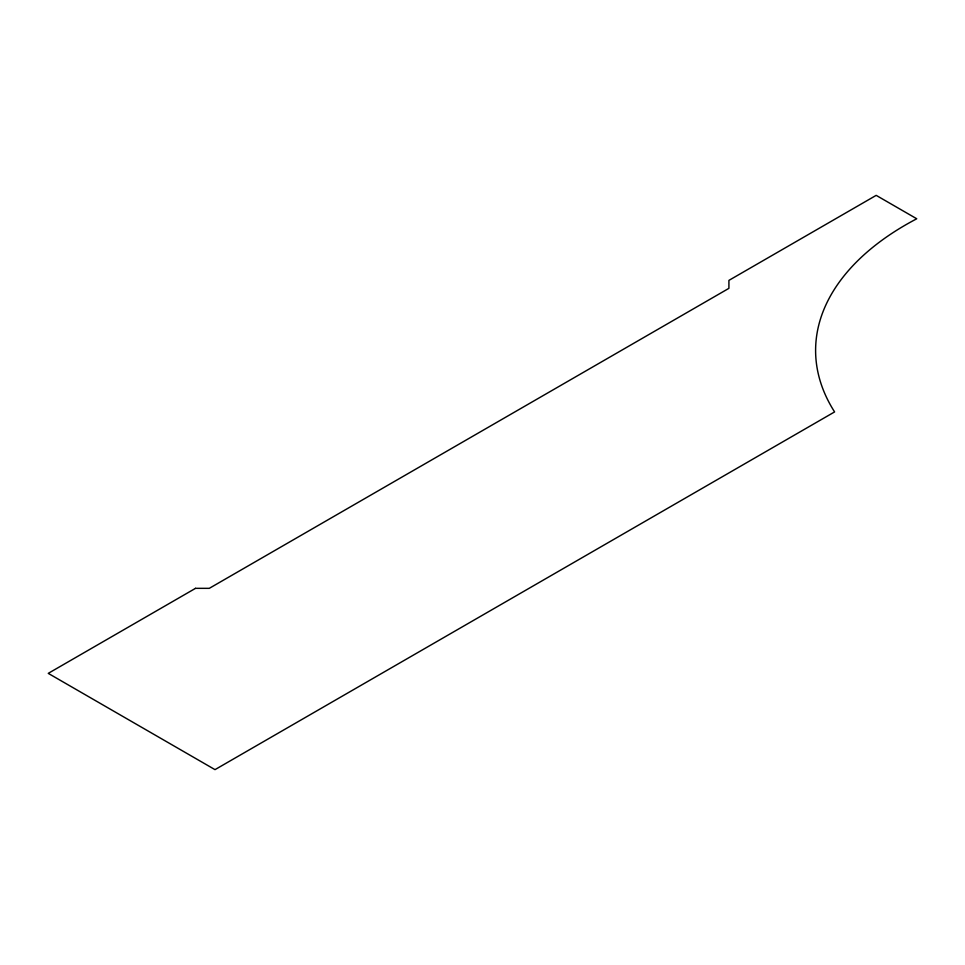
<?xml version="1.0" encoding="UTF-8"?>
<svg xmlns="http://www.w3.org/2000/svg" width="965" height="965" viewBox="0 0 965 965"><rect width="100%" height="100%" fill="white"/><g stroke="black" fill="none" stroke-linecap="round" stroke-linejoin="round"><path stroke-width="1.45" d="M195.521 588.336L48.25 673.365L215.002 769.636L834.592 411.922A307.799 177.705 0 0 1 916.75 218.778L876.184 195.364L728.913 280.381L728.913 288.342L209.296 588.336L195.521 588.336"/></g></svg>
